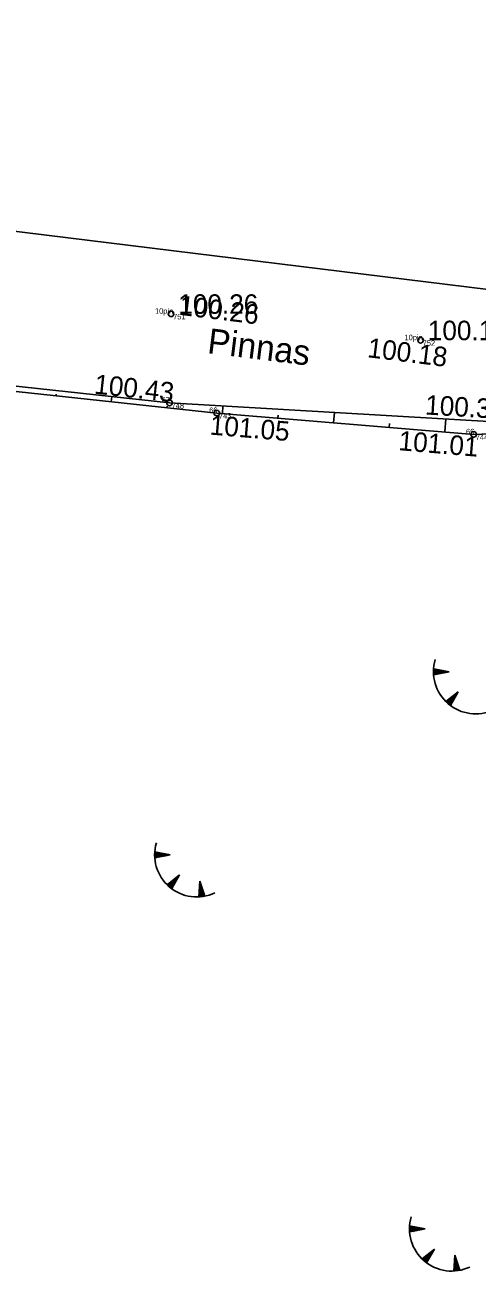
# Model space of a CAD drawing. Extents: x 635719 to 638176, y 6441299 to 6444594.
# Drawn here: x 637503.74 to 637519.94, y 6444188.25 to 6444232.94 of the extents above; entities that cross this region are included whole.
import ezdxf

# ---------------------------------------------------------------- set-up
doc = ezdxf.new("R2010")
doc.units = 0
for name, color, linetype in [('HOONE', 7, 'Continuous'), ('KORGUS-EH2000', 7, 'Continuous'), ('MOOTKOOD', 7, 'Continuous'), ('MOOTKORG-EH2000', 7, 'Continuous'), ('MOOTMPUNKT', 7, 'Continuous'), ('MOOTNR', 7, 'Continuous'), ('RELJEEF', 7, 'Continuous')]:
    doc.layers.add(name, color=color, linetype=linetype)

msp = doc.modelspace()

# ---------------------------------------------------------------- linework, layer by layer
at = {"layer": 'HOONE'}
msp.add_lwpolyline([(637480.34, 6444291.691), (637526.389, 6444286.016), (637520.506, 6444238.35), (637527.475, 6444237.486), (637525.672, 6444222.798), (637472.654, 6444229.315)], close=True, dxfattribs=at)
at = {"layer": 'KORGUS-EH2000'}
for centre in [(637508.972, 6444222.577), (637517.912, 6444221.631), (637508.917, 6444219.384), (637510.613, 6444219.02), (637519.816, 6444218.254)]:
    msp.add_circle(centre, 0.1, dxfattribs=at)
at = {"layer": 'MOOTMPUNKT'}
for centre in [(637508.972, 6444222.577), (637517.912, 6444221.631), (637508.917, 6444219.384), (637510.613, 6444219.02), (637519.816, 6444218.254)]:
    msp.add_circle(centre, 0.1, dxfattribs=at)
at = {"layer": 'RELJEEF'}
for p, q in [((637504.844, 6444219.638), (637504.85, 6444219.699)), ((637506.832, 6444219.425), (637506.852, 6444219.607)), ((637508.821, 6444219.212), (637508.828, 6444219.272)), ((637510.81, 6444219.004), (637510.832, 6444219.271)), ((637512.803, 6444218.838), (637512.812, 6444218.943)), ((637514.796, 6444218.672), (637514.827, 6444219.036)), ((637518.783, 6444218.34), (637518.821, 6444218.801)), ((637516.79, 6444218.506), (637516.801, 6444218.644)), ((637518.372, 6444209.753), (637518.472, 6444209.833)), ((637518.373, 6444209.786), (637518.439, 6444209.839)), ((637518.374, 6444209.819), (637518.407, 6444209.845)), ((637518.932, 6444209.744), (637518.376, 6444209.851)), ((637518.372, 6444209.721), (637518.504, 6444209.826)), ((637518.373, 6444209.69), (637518.536, 6444209.82)), ((637518.375, 6444209.659), (637518.568, 6444209.814)), ((637518.932, 6444209.744), (637518.376, 6444209.635)), ((637518.387, 6444209.637), (637518.601, 6444209.808)), ((637518.44, 6444209.647), (637518.633, 6444209.802)), ((637518.493, 6444209.657), (637518.665, 6444209.795)), ((637518.546, 6444209.668), (637518.697, 6444209.789)), ((637518.599, 6444209.678), (637518.729, 6444209.783)), ((637518.652, 6444209.689), (637518.762, 6444209.777)), ((637518.705, 6444209.699), (637518.794, 6444209.77)), ((637518.758, 6444209.709), (637518.826, 6444209.764)), ((637518.811, 6444209.72), (637518.858, 6444209.758)), ((637518.864, 6444209.73), (637518.891, 6444209.752)), ((637519.264, 6444209.024), (637518.82, 6444208.672)), ((637519.264, 6444209.024), (637518.985, 6444208.531)), ((637519.176, 6444208.869), (637519.18, 6444208.956)), ((637519.203, 6444208.916), (637519.205, 6444208.977)), ((637519.23, 6444208.963), (637519.231, 6444208.997)), ((637518.844, 6444208.649), (637518.845, 6444208.691)), ((637518.868, 6444208.626), (637518.871, 6444208.712)), ((637518.892, 6444208.605), (637518.896, 6444208.732)), ((637518.916, 6444208.584), (637518.922, 6444208.753)), ((637518.941, 6444208.564), (637518.948, 6444208.773)), ((637518.965, 6444208.545), (637518.974, 6444208.793)), ((637518.99, 6444208.54), (637518.999, 6444208.814)), ((637519.016, 6444208.587), (637519.025, 6444208.834)), ((637519.043, 6444208.634), (637519.051, 6444208.854)), ((637519.07, 6444208.681), (637519.077, 6444208.875)), ((637519.096, 6444208.728), (637519.102, 6444208.895)), ((637519.123, 6444208.775), (637519.128, 6444208.916)), ((637519.15, 6444208.822), (637519.154, 6444208.936)), ((637508.382, 6444203.188), (637508.482, 6444203.268)), ((637508.382, 6444203.156), (637508.514, 6444203.262)), ((637508.383, 6444203.221), (637508.449, 6444203.274)), ((637508.383, 6444203.125), (637508.546, 6444203.255)), ((637508.384, 6444203.254), (637508.417, 6444203.28)), ((637508.385, 6444203.094), (637508.578, 6444203.249)), ((637508.942, 6444203.179), (637508.386, 6444203.286)), ((637508.942, 6444203.179), (637508.386, 6444203.07)), ((637508.397, 6444203.072), (637508.61, 6444203.243)), ((637508.45, 6444203.082), (637508.643, 6444203.237)), ((637508.503, 6444203.092), (637508.675, 6444203.23)), ((637508.556, 6444203.103), (637508.707, 6444203.224)), ((637508.609, 6444203.113), (637508.739, 6444203.218)), ((637508.662, 6444203.124), (637508.772, 6444203.212)), ((637508.715, 6444203.134), (637508.804, 6444203.206)), ((637508.768, 6444203.145), (637508.836, 6444203.199)), ((637508.821, 6444203.155), (637508.868, 6444203.193)), ((637508.874, 6444203.165), (637508.901, 6444203.187)), ((637509.274, 6444202.459), (637508.83, 6444202.107)), ((637509.274, 6444202.459), (637508.995, 6444201.966)), ((637509, 6444201.975), (637509.009, 6444202.249)), ((637509.026, 6444202.022), (637509.035, 6444202.269)), ((637509.053, 6444202.069), (637509.061, 6444202.29)), ((637509.08, 6444202.116), (637509.087, 6444202.31)), ((637509.106, 6444202.163), (637509.112, 6444202.33)), ((637509.133, 6444202.21), (637509.138, 6444202.351)), ((637509.16, 6444202.257), (637509.164, 6444202.371)), ((637509.186, 6444202.304), (637509.189, 6444202.391)), ((637509.213, 6444202.351), (637509.215, 6444202.412)), ((637509.24, 6444202.398), (637509.241, 6444202.432)), ((637508.853, 6444202.084), (637508.855, 6444202.126)), ((637508.878, 6444202.061), (637508.881, 6444202.147)), ((637508.902, 6444202.04), (637508.906, 6444202.167)), ((637508.926, 6444202.019), (637508.932, 6444202.188)), ((637508.951, 6444202), (637508.958, 6444202.208)), ((637508.975, 6444201.981), (637508.984, 6444202.228)), ((637510.007, 6444202.235), (637509.964, 6444201.669)), ((637510.094, 6444201.681), (637509.974, 6444201.799)), ((637510.125, 6444201.685), (637509.976, 6444201.832)), ((637510.155, 6444201.69), (637509.979, 6444201.865)), ((637510.176, 6444201.705), (637509.981, 6444201.898)), ((637510.16, 6444201.756), (637509.984, 6444201.93)), ((637510.143, 6444201.808), (637509.986, 6444201.963)), ((637510.127, 6444201.859), (637509.989, 6444201.996)), ((637510.11, 6444201.911), (637509.991, 6444202.028)), ((637510.094, 6444201.962), (637509.994, 6444202.061)), ((637510.077, 6444202.014), (637509.996, 6444202.094)), ((637510.061, 6444202.065), (637509.998, 6444202.127)), ((637510.044, 6444202.116), (637510.001, 6444202.159)), ((637510.028, 6444202.168), (637510.003, 6444202.192)), ((637510.007, 6444202.235), (637510.179, 6444201.695)), ((637509.997, 6444201.671), (637509.967, 6444201.701)), ((637510.03, 6444201.674), (637509.969, 6444201.734)), ((637510.062, 6444201.677), (637509.971, 6444201.767)), ((637517.516, 6444189.805), (637517.583, 6444189.859)), ((637517.516, 6444189.773), (637517.615, 6444189.853)), ((637517.516, 6444189.741), (637517.648, 6444189.846)), ((637517.517, 6444189.71), (637517.68, 6444189.84)), ((637517.518, 6444189.838), (637517.551, 6444189.865)), ((637517.518, 6444189.679), (637517.712, 6444189.834)), ((637518.076, 6444189.764), (637517.52, 6444189.871)), ((637518.076, 6444189.764), (637517.52, 6444189.654)), ((637517.53, 6444189.656), (637517.744, 6444189.828)), ((637517.583, 6444189.667), (637517.777, 6444189.821)), ((637517.636, 6444189.677), (637517.809, 6444189.815)), ((637517.689, 6444189.688), (637517.841, 6444189.809)), ((637517.742, 6444189.698), (637517.873, 6444189.803)), ((637517.795, 6444189.708), (637517.905, 6444189.797)), ((637517.848, 6444189.719), (637517.938, 6444189.79)), ((637517.901, 6444189.729), (637517.97, 6444189.784)), ((637517.954, 6444189.74), (637518.002, 6444189.778)), ((637518.007, 6444189.75), (637518.034, 6444189.772)), ((637518.408, 6444189.043), (637517.964, 6444188.691)), ((637518.408, 6444189.043), (637518.128, 6444188.551)), ((637518.133, 6444188.56), (637518.143, 6444188.834)), ((637518.16, 6444188.607), (637518.169, 6444188.854)), ((637518.187, 6444188.654), (637518.195, 6444188.874)), ((637518.213, 6444188.701), (637518.22, 6444188.895)), ((637518.24, 6444188.748), (637518.246, 6444188.915)), ((637518.267, 6444188.795), (637518.272, 6444188.935)), ((637518.293, 6444188.842), (637518.298, 6444188.956)), ((637518.32, 6444188.888), (637518.323, 6444188.976)), ((637518.347, 6444188.935), (637518.349, 6444188.997)), ((637518.373, 6444188.982), (637518.375, 6444189.017)), ((637517.987, 6444188.669), (637517.989, 6444188.711)), ((637518.011, 6444188.646), (637518.014, 6444188.732)), ((637518.036, 6444188.625), (637518.04, 6444188.752)), ((637518.06, 6444188.604), (637518.066, 6444188.772)), ((637518.084, 6444188.584), (637518.092, 6444188.793)), ((637518.109, 6444188.565), (637518.117, 6444188.813)), ((637519.14, 6444188.819), (637519.098, 6444188.254)), ((637519.258, 6444188.27), (637519.11, 6444188.417)), ((637519.289, 6444188.275), (637519.113, 6444188.45)), ((637519.31, 6444188.29), (637519.115, 6444188.482)), ((637519.293, 6444188.341), (637519.117, 6444188.515)), ((637519.277, 6444188.393), (637519.12, 6444188.548)), ((637519.26, 6444188.444), (637519.122, 6444188.58)), ((637519.244, 6444188.495), (637519.125, 6444188.613)), ((637519.228, 6444188.547), (637519.127, 6444188.646)), ((637519.211, 6444188.598), (637519.13, 6444188.679)), ((637519.195, 6444188.65), (637519.132, 6444188.711)), ((637519.178, 6444188.701), (637519.135, 6444188.744)), ((637519.162, 6444188.753), (637519.137, 6444188.777)), ((637519.14, 6444188.819), (637519.313, 6444188.28)), ((637519.131, 6444188.256), (637519.1, 6444188.286)), ((637519.164, 6444188.259), (637519.103, 6444188.319)), ((637519.196, 6444188.262), (637519.105, 6444188.351)), ((637519.227, 6444188.266), (637519.108, 6444188.384))]:
    msp.add_line(p, q, dxfattribs=at)
for points in [[(637498.878, 6444220.277), (637510.613, 6444219.02), (637519.816, 6444218.254), (637520.677, 6444218.287)], [(637498.894, 6444220.468), (637508.917, 6444219.384), (637520.766, 6444218.687)]]:
    msp.add_lwpolyline(points, dxfattribs=at)
for centre in [(637519.886, 6444209.746), (637509.896, 6444203.181), (637519.03, 6444189.766)]:
    msp.add_arc(centre, 1.514, 163.4234, 295.1745, dxfattribs=at)

# ---------------------------------------------------------------- texts
at = {"layer": 'HOONE'}
msp.add_text('Pinnas', height=0.9, rotation=352.9923, dxfattribs=at).set_placement((637510.246, 6444221.17))
at = {"layer": 'KORGUS-EH2000'}
for s, rotation, p in [(' 100.26', 352.9923, (637508.972, 6444222.577)), (' 100.18', 352.9923, (637515.725, 6444221.055)), (' 100.43', 353.8274, (637505.936, 6444219.746)), (' 100.34', 356.6335, (637517.802, 6444218.984)), (' 101.05', 355.242, (637510.078, 6444218.271)), (' 101.01', 355.242, (637516.844, 6444217.711))]:
    msp.add_text(s, height=0.7, rotation=rotation, dxfattribs=at).set_placement(p)
at = {"layer": 'MOOTKOOD'}
for s, p in [(' 10pin', (637508.322, 6444222.577)), (' 10pin', (637517.262, 6444221.631)), (' 67', (637508.557, 6444219.384)), (' 66', (637510.263, 6444219.02)), (' 66', (637519.466, 6444218.254))]:
    msp.add_text(s, height=0.2, dxfattribs=at).set_placement(p)
at = {"layer": 'MOOTKORG-EH2000'}
for s, p in [(' 100.26', (637508.972, 6444222.577)), (' 100.18', (637517.912, 6444221.631))]:
    msp.add_text(s, height=0.7, dxfattribs=at).set_placement(p)
for s, rotation, p in [(' 100.43', 353.8274, (637505.936, 6444219.746)), (' 101.05', 355.242, (637510.078, 6444218.271)), (' 101.01', 355.242, (637516.844, 6444217.711))]:
    msp.add_text(s, height=0.7, rotation=rotation, dxfattribs=at).set_placement(p)
at = {"layer": 'MOOTNR'}
for s, p in [(' 751', (637508.972, 6444222.376)), (' 752', (637517.912, 6444221.43)), (' 748', (637508.917, 6444219.183)), (' 743', (637510.613, 6444218.819)), (' 744', (637519.816, 6444218.053))]:
    msp.add_text(s, height=0.2, dxfattribs=at).set_placement(p)

doc.saveas('drawing.dxf')
